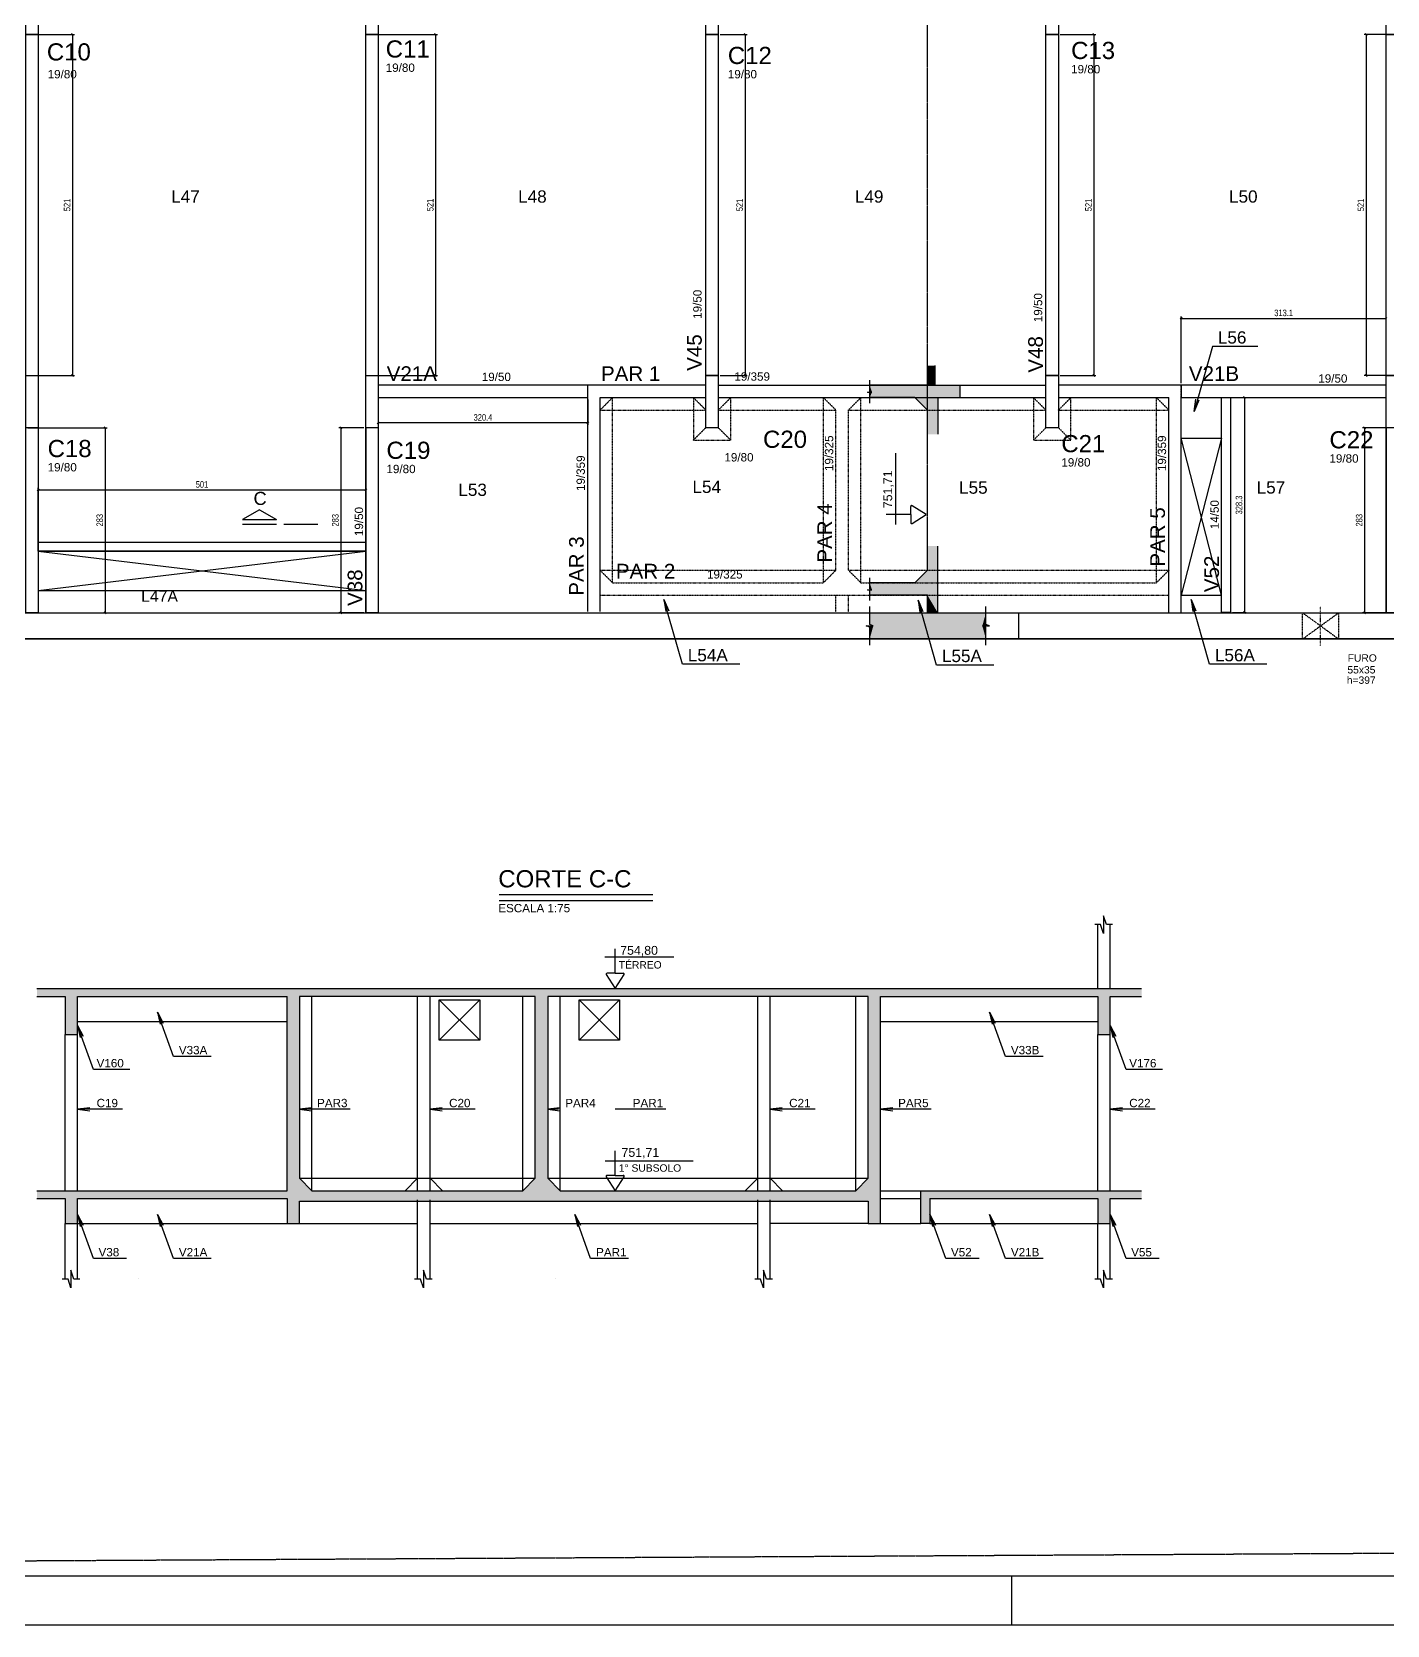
# Model space of a CAD drawing. Extents: x -1206 to 6684, y -2991 to 10691.
# Drawn here: x 460 to 2533, y 4384 to 6820 of the extents above; entities that cross this region are included whole.
import ezdxf

# ---------------------------------------------------------------- set-up
doc = ezdxf.new("R2010")
doc.units = 0
for name, pattern in [('ESTILO_TQS_0003', [1, 0.5, -0.2, 0.1, -0.2]), ('ESTILO_TQS_0004', [2, 0.5, -0.4, 0.1, -0.4, 0.1, -0.5]), ('HIDDEN2', [0.1875, 0.125, -0.0625])]:
    doc.linetypes.add(name, pattern=pattern)
doc.layers.get('0').update_dxf_attribs({"color": 50})
for name, color, linetype in [('1', 3, 'Continuous'), ('200', 1, 'HIDDEN2'), ('204', 1, 'ESTILO_TQS_0003'), ('205', 1, 'ESTILO_TQS_0004'), ('210', 3, 'HIDDEN2'), ('212', 3, 'Continuous'), ('213', 3, 'Continuous'), ('220', 5, 'Continuous'), ('221', 1, 'Continuous'), ('222', 6, 'Continuous'), ('226', 4, 'Continuous'), ('230', 3, 'Continuous'), ('231', 1, 'Continuous'), ('233', 6, 'Continuous'), ('238', 2, 'Continuous'), ('249', 1, 'Continuous'), ('253', 253, 'Continuous'), ('COTA', 241, 'Continuous')]:
    doc.layers.add(name, color=color, linetype=linetype)
doc.styles.add('COTA TECNICA-50', font='techl___.ttf', dxfattribs={"height": 10})
doc.styles.get("Standard").update_dxf_attribs({"font": 'arial.ttf'})
doc.dimstyles.new('COTA PAINEL-50', dxfattribs={"dimtxt": 10, "dimasz": 3, "dimexe": 3, "dimexo": 3, "dimgap": 3, "dimtad": 1, "dimdec": 1, "dimzin": 9, "dimdsep": 46, "dimtxsty": 'COTA TECNICA-50', "dimblk1": 'OBLIQUE', "dimblk2": 'OBLIQUE', "dimsah": 1, "dimcen": 0.9, "dimclrd": 4, "dimclre": 4, "dimclrt": 240, "dimadec": 1, "dimazin": 3, "dimtfac": 1, "dimtdec": 1, "dimtmove": 0, "dimatfit": 3, "dimfxl": 1, "dimtolj": 1, "dimtzin": 12, "dimarcsym": 0})

# ---------------------------------------------------------------- blocks, each defined once
blk = doc.blocks.new('LINCOR', base_point=(1375407.232582, 453114.358858))
blk.add_lwpolyline([(1375407.232582, 453114.358858), (1375407.565916, 453114.358858), (1375407.732582, 453114.858858), (1375407.732582, 453113.858858), (1375407.899249, 453114.358858), (1375408.232582, 453114.358858)])
blk = doc.blocks.new('_Oblique')
at = {"color": 0, "linetype": 'ByBlock', "lineweight": -2}
blk.add_line((-0.5, -0.5), (0.5, 0.5), dxfattribs=at)
blk = doc.blocks.new('*D265')
at = {"layer": '1', "color": 4, "lineweight": -2, "transparency": 16777216}
for p, q in [((990.1, 6257.8), (990.1, 6219.3)), ((1310.5, 6257.8), (1310.5, 6219.3)), ((1310.5, 6222.3), (990.1, 6222.3))]:
    blk.add_line(p, q, dxfattribs=at)
at = {"layer": 'Defpoints', "color": 0, "transparency": 16777216}
for p in [(990.1, 6260.8), (1310.5, 6260.8), (990.1, 6222.3)]:
    blk.add_point(p, dxfattribs=at)
at = {"layer": '1', "color": 4, "lineweight": -2, "transparency": 16777216, "xscale": 3, "yscale": 3, "zscale": 3, "rotation": 180}
blk.add_blockref('_Oblique', (990.1, 6222.3), dxfattribs=at)
at = {"layer": '1', "color": 4, "lineweight": -2, "transparency": 16777216, "xscale": 3, "yscale": 3, "zscale": 3}
blk.add_blockref('_Oblique', (1310.5, 6222.3), dxfattribs=at)
at = {"layer": '1', "color": 240, "transparency": 16777216, "insert": (1150.3, 6230.5), "char_height": 10, "attachment_point": 5, "style": 'COTA TECNICA-50'}
blk.add_mtext('\\A1;320.4', dxfattribs=at)
blk = doc.blocks.new('*D270')
at = {"layer": 'COTA', "color": 4, "lineweight": -2, "transparency": 16777216}
for p, q in [((2218, 6282.8), (2218, 6385)), ((2531.1, 6282.8), (2531.1, 6385)), ((2218, 6382), (2531.1, 6382))]:
    blk.add_line(p, q, dxfattribs=at)
at = {"layer": 'Defpoints', "color": 0, "transparency": 16777216}
for p in [(2531.1, 6382), (2218, 6279.8), (2531.1, 6279.8)]:
    blk.add_point(p, dxfattribs=at)
at = {"layer": 'COTA', "color": 4, "lineweight": -2, "transparency": 16777216, "xscale": 3, "yscale": 3, "zscale": 3, "rotation": 180}
blk.add_blockref('_Oblique', (2218, 6382), dxfattribs=at)
at = {"layer": 'COTA', "color": 4, "lineweight": -2, "transparency": 16777216, "xscale": 3, "yscale": 3, "zscale": 3}
blk.add_blockref('_Oblique', (2531.1, 6382), dxfattribs=at)
at = {"layer": 'COTA', "color": 240, "transparency": 16777216, "insert": (2374.6, 6390.3), "char_height": 10, "attachment_point": 5, "style": 'COTA TECNICA-50'}
blk.add_mtext('\\A1;313.1', dxfattribs=at)
blk = doc.blocks.new('*D269')
at = {"layer": '1', "color": 4, "lineweight": -2, "transparency": 16777216}
for p, q in [((470.1, 6028.8), (470.1, 6122.9)), ((470.1, 6119.9), (971.1, 6119.9)), ((971.1, 6028.8), (971.1, 6122.9))]:
    blk.add_line(p, q, dxfattribs=at)
at = {"layer": 'Defpoints', "color": 0, "transparency": 16777216}
for p in [(971.1, 6119.9), (470.1, 6025.8), (971.1, 6025.8)]:
    blk.add_point(p, dxfattribs=at)
at = {"layer": '1', "color": 4, "lineweight": -2, "transparency": 16777216, "xscale": 3, "yscale": 3, "zscale": 3, "rotation": 180}
blk.add_blockref('_Oblique', (470.1, 6119.9), dxfattribs=at)
at = {"layer": '1', "color": 4, "lineweight": -2, "transparency": 16777216, "xscale": 3, "yscale": 3, "zscale": 3}
blk.add_blockref('_Oblique', (971.1, 6119.9), dxfattribs=at)
at = {"layer": '1', "color": 240, "transparency": 16777216, "insert": (720.6, 6128), "char_height": 10, "attachment_point": 5, "style": 'COTA TECNICA-50'}
blk.add_mtext('\\A1;501', dxfattribs=at)
blk = doc.blocks.new('*D258')
at = {"layer": 'COTA', "color": 4, "lineweight": -2, "transparency": 16777216}
for p, q in [((454.1, 6214.8), (575.5, 6214.8)), ((572.5, 6214.8), (572.5, 5931.8)), ((454.1, 5931.8), (575.5, 5931.8))]:
    blk.add_line(p, q, dxfattribs=at)
at = {"layer": 'Defpoints', "color": 0, "transparency": 16777216}
for p in [(451.1, 6214.8), (451.1, 5931.8), (572.5, 5931.8)]:
    blk.add_point(p, dxfattribs=at)
at = {"layer": 'COTA', "color": 4, "lineweight": -2, "transparency": 16777216, "xscale": 3, "yscale": 3, "zscale": 3}
for p, rotation in [((572.5, 6214.8), 90), ((572.5, 5931.8), 270)]:
    blk.add_blockref('_Oblique', p, dxfattribs=dict(at, rotation=rotation))
at = {"layer": 'COTA', "color": 240, "transparency": 16777216, "insert": (564.3, 6073.3), "char_height": 10, "attachment_point": 5, "rotation": 90, "style": 'COTA TECNICA-50'}
blk.add_mtext('\\A1;283', dxfattribs=at)
blk = doc.blocks.new('*D255')
at = {"layer": '1', "color": 4, "lineweight": -2, "transparency": 16777216}
for p, q in [((968.1, 6214.8), (929.7, 6214.8)), ((932.7, 6214.8), (932.7, 5931.8)), ((968.1, 5931.8), (929.7, 5931.8))]:
    blk.add_line(p, q, dxfattribs=at)
at = {"layer": 'Defpoints', "color": 0, "transparency": 16777216}
for p in [(971.1, 6214.8), (932.7, 5931.8), (971.1, 5931.8)]:
    blk.add_point(p, dxfattribs=at)
at = {"layer": '1', "color": 4, "lineweight": -2, "transparency": 16777216, "xscale": 3, "yscale": 3, "zscale": 3}
for p, rotation in [((932.7, 6214.8), 90), ((932.7, 5931.8), 270)]:
    blk.add_blockref('_Oblique', p, dxfattribs=dict(at, rotation=rotation))
at = {"layer": '1', "color": 240, "transparency": 16777216, "insert": (924.5, 6073.3), "char_height": 10, "attachment_point": 5, "rotation": 90, "style": 'COTA TECNICA-50'}
blk.add_mtext('\\A1;283', dxfattribs=at)
blk = doc.blocks.new('*D256')
at = {"layer": 'COTA', "color": 4, "lineweight": -2, "transparency": 16777216}
for p, q in [((454.1, 6815.8), (525.5, 6815.8)), ((522.5, 6815.8), (522.5, 6294.8)), ((454.1, 6294.8), (525.5, 6294.8))]:
    blk.add_line(p, q, dxfattribs=at)
at = {"layer": 'Defpoints', "color": 0, "transparency": 16777216}
for p in [(451.1, 6815.8), (451.1, 6294.8), (522.5, 6294.8)]:
    blk.add_point(p, dxfattribs=at)
at = {"layer": 'COTA', "color": 4, "lineweight": -2, "transparency": 16777216, "xscale": 3, "yscale": 3, "zscale": 3}
for p, rotation in [((522.5, 6815.8), 90), ((522.5, 6294.8), 270)]:
    blk.add_blockref('_Oblique', p, dxfattribs=dict(at, rotation=rotation))
at = {"layer": 'COTA', "color": 240, "transparency": 16777216, "insert": (514.4, 6555.3), "char_height": 10, "attachment_point": 5, "rotation": 90, "style": 'COTA TECNICA-50'}
blk.add_mtext('\\A1;521', dxfattribs=at)
blk = doc.blocks.new('*D257')
at = {"layer": '1', "color": 4, "lineweight": -2, "transparency": 16777216}
for p, q in [((974.1, 6815.8), (1080.8, 6815.8)), ((1077.8, 6815.8), (1077.8, 6294.8)), ((974.1, 6294.8), (1080.8, 6294.8))]:
    blk.add_line(p, q, dxfattribs=at)
at = {"layer": 'Defpoints', "color": 0, "transparency": 16777216}
for p in [(971.1, 6815.8), (971.1, 6294.8), (1077.8, 6294.8)]:
    blk.add_point(p, dxfattribs=at)
at = {"layer": '1', "color": 4, "lineweight": -2, "transparency": 16777216, "xscale": 3, "yscale": 3, "zscale": 3}
for p, rotation in [((1077.8, 6815.8), 90), ((1077.8, 6294.8), 270)]:
    blk.add_blockref('_Oblique', p, dxfattribs=dict(at, rotation=rotation))
at = {"layer": '1', "color": 240, "transparency": 16777216, "insert": (1069.7, 6555.3), "char_height": 10, "attachment_point": 5, "rotation": 90, "style": 'COTA TECNICA-50'}
blk.add_mtext('\\A1;521', dxfattribs=at)
blk = doc.blocks.new('*D252')
at = {"layer": '1', "color": 4, "lineweight": -2, "transparency": 16777216}
for p, q in [((1513.1, 6815.8), (1554, 6815.8)), ((1551, 6815.8), (1551, 6294.8)), ((1513.1, 6294.8), (1554, 6294.8))]:
    blk.add_line(p, q, dxfattribs=at)
at = {"layer": 'Defpoints', "color": 0, "transparency": 16777216}
for p in [(1510.1, 6815.8), (1510.1, 6294.8), (1551, 6294.8)]:
    blk.add_point(p, dxfattribs=at)
at = {"layer": '1', "color": 4, "lineweight": -2, "transparency": 16777216, "xscale": 3, "yscale": 3, "zscale": 3}
for p, rotation in [((1551, 6815.8), 90), ((1551, 6294.8), 270)]:
    blk.add_blockref('_Oblique', p, dxfattribs=dict(at, rotation=rotation))
at = {"layer": '1', "color": 240, "transparency": 16777216, "insert": (1542.8, 6555.3), "char_height": 10, "attachment_point": 5, "rotation": 90, "style": 'COTA TECNICA-50'}
blk.add_mtext('\\A1;521', dxfattribs=at)
blk = doc.blocks.new('*D253')
at = {"layer": '1', "color": 4, "lineweight": -2, "transparency": 16777216}
for p, q in [((2033.1, 6815.8), (2087.2, 6815.8)), ((2084.2, 6815.8), (2084.2, 6294.8)), ((2033.1, 6294.8), (2087.2, 6294.8))]:
    blk.add_line(p, q, dxfattribs=at)
at = {"layer": 'Defpoints', "color": 0, "transparency": 16777216}
for p in [(2030.1, 6815.8), (2030.1, 6294.8), (2084.2, 6294.8)]:
    blk.add_point(p, dxfattribs=at)
at = {"layer": '1', "color": 4, "lineweight": -2, "transparency": 16777216, "xscale": 3, "yscale": 3, "zscale": 3}
for p, rotation in [((2084.2, 6815.8), 90), ((2084.2, 6294.8), 270)]:
    blk.add_blockref('_Oblique', p, dxfattribs=dict(at, rotation=rotation))
at = {"layer": '1', "color": 240, "transparency": 16777216, "insert": (2076.1, 6555.3), "char_height": 10, "attachment_point": 5, "rotation": 90, "style": 'COTA TECNICA-50'}
blk.add_mtext('\\A1;521', dxfattribs=at)
blk = doc.blocks.new('*D249')
at = {"layer": '1', "color": 4, "lineweight": -2, "transparency": 16777216}
for p, q in [((2547.1, 6815.8), (2497.7, 6815.8)), ((2500.7, 6815.8), (2500.7, 6294.8)), ((2547.1, 6294.8), (2497.7, 6294.8))]:
    blk.add_line(p, q, dxfattribs=at)
at = {"layer": 'Defpoints', "color": 0, "transparency": 16777216}
for p in [(2550.1, 6815.8), (2500.7, 6294.8), (2550.1, 6294.8)]:
    blk.add_point(p, dxfattribs=at)
at = {"layer": '1', "color": 4, "lineweight": -2, "transparency": 16777216, "xscale": 3, "yscale": 3, "zscale": 3}
for p, rotation in [((2500.7, 6815.8), 90), ((2500.7, 6294.8), 270)]:
    blk.add_blockref('_Oblique', p, dxfattribs=dict(at, rotation=rotation))
at = {"layer": '1', "color": 240, "transparency": 16777216, "insert": (2492.6, 6555.3), "char_height": 10, "attachment_point": 5, "rotation": 90, "style": 'COTA TECNICA-50'}
blk.add_mtext('\\A1;521', dxfattribs=at)
blk = doc.blocks.new('*D250')
at = {"layer": 'COTA', "color": 4, "lineweight": -2, "transparency": 16777216}
for p, q in [((2547.1, 6214.8), (2495.3, 6214.8)), ((2498.3, 6214.8), (2498.3, 5931.8)), ((2547.1, 5931.8), (2495.3, 5931.8))]:
    blk.add_line(p, q, dxfattribs=at)
at = {"layer": 'Defpoints', "color": 0, "transparency": 16777216}
for p in [(2550.1, 6214.8), (2498.3, 5931.8), (2550.1, 5931.8)]:
    blk.add_point(p, dxfattribs=at)
at = {"layer": 'COTA', "color": 4, "lineweight": -2, "transparency": 16777216, "xscale": 3, "yscale": 3, "zscale": 3}
for p, rotation in [((2498.3, 6214.8), 90), ((2498.3, 5931.8), 270)]:
    blk.add_blockref('_Oblique', p, dxfattribs=dict(at, rotation=rotation))
at = {"layer": 'COTA', "color": 240, "transparency": 16777216, "insert": (2490.1, 6073.3), "char_height": 10, "attachment_point": 5, "rotation": 90, "style": 'COTA TECNICA-50'}
blk.add_mtext('\\A1;283', dxfattribs=at)
blk = doc.blocks.new('*D251')
at = {"layer": 'COTA', "color": 4, "lineweight": -2, "transparency": 16777216}
for p, q in [((2296.5, 6260.8), (2317.5, 6260.8)), ((2314.5, 6260.8), (2314.5, 5932.4)), ((2296.5, 5932.4), (2317.5, 5932.4))]:
    blk.add_line(p, q, dxfattribs=at)
at = {"layer": 'Defpoints', "color": 0, "transparency": 16777216}
for p in [(2293.5, 6260.8), (2293.5, 5932.4), (2314.5, 5932.4)]:
    blk.add_point(p, dxfattribs=at)
at = {"layer": 'COTA', "color": 4, "lineweight": -2, "transparency": 16777216, "xscale": 3, "yscale": 3, "zscale": 3}
for p, rotation in [((2314.5, 6260.8), 90), ((2314.5, 5932.4), 270)]:
    blk.add_blockref('_Oblique', p, dxfattribs=dict(at, rotation=rotation))
at = {"layer": 'COTA', "color": 240, "transparency": 16777216, "insert": (2306.3, 6096.6), "char_height": 10, "attachment_point": 5, "rotation": 90, "style": 'COTA TECNICA-50'}
blk.add_mtext('\\A1;328.3', dxfattribs=at)

msp = doc.modelspace()

# ---------------------------------------------------------------- linework, layer by layer
for p, q in [((782.722, 6067.266), (834.683, 6067.266)), ((845.763, 6067.266), (897.724, 6067.266)), ((1959.025, 4383.942), (1959.025, 4458.942)), ((6684.025, 4383.942), (-1205.975, 4383.942))]:
    msp.add_line(p, q)
for points in [[(451.12, 6815.798), (470.12, 6815.798), (470.12, 5931.762), (451.12, 5931.762)], [(971.12, 6815.798), (990.12, 6815.798), (990.12, 5931.762), (971.12, 5931.762)], [(1491.12, 6815.798), (1510.12, 6815.798), (1510.12, 6294.801), (1491.12, 6294.801)], [(2011.12, 6815.798), (2030.12, 6815.798), (2030.12, 6294.801), (2011.12, 6294.801)], [(2531.12, 6815.798), (2550.12, 6815.798), (2550.12, 5931.762), (2531.12, 5931.762)], [(990.12, 6260.759), (1310.519, 6260.759), (1310.519, 6279.759), (990.12, 6279.759)], [(2218.019, 6260.759), (2531.12, 6260.759), (2531.12, 6279.759), (2218.019, 6279.759)], [(2279.519, 6260.759), (2293.519, 6260.759), (2293.519, 5932.429), (2279.519, 5932.429)], [(470.12, 6039.801), (971.12, 6039.801), (971.12, 6025.801), (470.12, 6025.801)]]:
    msp.add_lwpolyline(points, close=True)
at = {"layer": '1', "color": 4}
for p, q in [((470.12, 6815.798), (470.12, 6294.801)), ((971.12, 6294.801), (971.12, 6815.798)), ((990.12, 6815.798), (990.12, 6294.801)), ((1491.12, 6294.801), (1491.12, 6815.798)), ((1510.12, 6815.798), (1510.12, 6294.801)), ((2011.12, 6294.801), (2011.12, 6815.798)), ((2030.12, 6815.798), (2030.12, 6294.801)), ((2531.12, 6294.801), (2531.12, 6815.798)), ((990.12, 6260.759), (1310.519, 6260.759)), ((2218.019, 6260.759), (2531.12, 6260.759)), ((2279.519, 5932.445), (2279.519, 6260.759)), ((2293.519, 6260.759), (2293.519, 5932.429)), ((470.12, 6214.801), (470.12, 5931.762)), ((971.12, 6214.801), (971.12, 5931.762)), ((990.12, 6214.801), (990.12, 5931.762)), ((2531.12, 6214.801), (2531.12, 5931.762)), ((470.12, 6039.801), (971.12, 6039.801)), ((470.12, 6025.801), (971.12, 6025.801))]:
    msp.add_line(p, q, dxfattribs=at)
at = {"layer": '1'}
for p, q in [((1310.519, 5933.563), (1310.519, 6260.759)), ((1329.519, 5933.541), (1329.519, 6260.759)), ((1329.519, 6260.759), (1491.12, 6260.759)), ((1510.12, 6260.759), (2011.12, 6260.759)), ((1510.169, 6279.759), (2011.12, 6279.759)), ((2030.12, 6260.759), (2199.019, 6260.759)), ((2199.019, 5932.538), (2199.019, 6260.759)), ((2218.019, 5932.516), (2218.019, 6260.759)), ((2218.019, 6198.762), (2279.519, 6198.762)), ((470.12, 5965.801), (971.12, 5965.801)), ((2218.019, 5958.762), (2279.519, 5958.762)), ((1969.821, 5891.762), (1969.821, 5931.762)), ((2090.327, 5357.099), (2090.327, 5455.099)), ((2109.327, 5357.099), (2109.327, 5455.099)), ((1050.327, 5048.099), (1050.327, 5345.099)), ((1069.327, 5048.099), (1069.327, 5345.099)), ((1570.327, 5048.099), (1570.327, 5345.099)), ((1589.327, 5048.099), (1589.327, 5345.099)), ((511.327, 5048.099), (511.327, 5287.099)), ((530.327, 5048.099), (530.327, 5287.099)), ((2090.327, 5048.099), (2090.327, 5287.099)), ((2109.327, 5048.099), (2109.327, 5287.099)), ((1050.327, 4913.099), (1050.327, 5034.099)), ((1069.327, 4913.099), (1069.327, 5034.099)), ((1570.327, 4913.099), (1570.327, 5034.099)), ((1589.327, 4913.099), (1589.327, 5034.099)), ((511.327, 4913.099), (511.327, 4998.099)), ((530.327, 4913.099), (530.327, 4998.099)), ((2090.327, 4913.099), (2090.327, 4998.099)), ((2109.327, 4913.099), (2109.327, 4998.099))]:
    msp.add_line(p, q, dxfattribs=at)
at = {"layer": '1', "color": 4}
for points in [[(1491.12, 6279.759), (990.12, 6279.759)], [(2531.12, 6279.759), (2030.12, 6279.759)]]:
    msp.add_lwpolyline(points, dxfattribs=at)
at = {"layer": '1'}
for points in [[(1145.327, 5278.099), (1083.327, 5278.099), (1083.327, 5340.099), (1145.327, 5340.099), (1145.327, 5278.099)], [(1359.227, 5278.099), (1297.227, 5278.099), (1297.227, 5340.099), (1359.227, 5340.099), (1359.227, 5278.099)]]:
    msp.add_lwpolyline(points, dxfattribs=at)
at = {"layer": '200'}
for p, q in [((1348.519, 5977.759), (1348.519, 6260.759)), ((1671.019, 5977.759), (1671.019, 6260.759)), ((1728.019, 5977.759), (1728.019, 6260.759)), ((2180.019, 5977.759), (2180.019, 6260.759)), ((1329.519, 6241.759), (1491.12, 6241.759)), ((1510.12, 6241.759), (1690.019, 6241.759)), ((1709.019, 6241.759), (2011.12, 6241.759)), ((2030.12, 6241.759), (2199.019, 6241.759)), ((1472.12, 6195.801), (1491.12, 6214.801)), ((1510.12, 6214.801), (1529.12, 6195.801)), ((1992.12, 6195.801), (2011.12, 6214.801)), ((2030.12, 6214.801), (2049.12, 6195.801)), ((1329.519, 5996.759), (1690.019, 5996.759)), ((1709.019, 5996.759), (2199.019, 5996.759)), ((2403.634, 5891.762), (2458.634, 5931.804)), ((2403.634, 5931.762), (2458.634, 5891.762))]:
    msp.add_line(p, q, dxfattribs=at)
for points in [[(1472.12, 6260.759), (1472.12, 6195.801), (1529.12, 6195.801), (1529.12, 6260.759)], [(1992.12, 6260.759), (1992.12, 6195.801), (2049.12, 6195.801), (2049.12, 6260.759)]]:
    msp.add_lwpolyline(points, dxfattribs=at)
at = {"layer": '204'}
msp.add_line((1829.804, 6033.759), (1829.804, 6846.804), dxfattribs=at)
msp.add_lwpolyline([(-842.164, 5218.773), (-841.034, 4727.538), (-592.057, 4476.608), (4161.811, 4503.086), (4159.885, 5218.773), (4161.811, 4503.086)], dxfattribs=at)
at = {"layer": '205'}
msp.add_line((2431.12, 5881.831), (2431.12, 5941.762), dxfattribs=at)
at = {"layer": '210'}
for p, q in [((1310.519, 6260.759), (1310.519, 6279.759)), ((1329.519, 6241.759), (1348.519, 6260.759)), ((1472.12, 6260.759), (1491.12, 6241.759)), ((1510.12, 6241.759), (1529.12, 6260.759)), ((1671.019, 6260.759), (1690.019, 6241.759)), ((1709.019, 6241.759), (1728.019, 6260.759)), ((1992.12, 6260.759), (2011.12, 6241.759)), ((2030.12, 6241.759), (2049.12, 6260.759)), ((2180.019, 6260.759), (2199.019, 6241.759)), ((2218.019, 6260.759), (2218.019, 6279.759)), ((1690.019, 5996.759), (1690.019, 6241.759)), ((1709.019, 5996.759), (1709.019, 6241.759)), ((1329.519, 5996.759), (1348.519, 5977.759)), ((1671.019, 5977.759), (1690.019, 5996.759)), ((1709.019, 5996.759), (1728.019, 5977.759)), ((2199.019, 5996.759), (2180.019, 5977.759)), ((1348.519, 5977.759), (1671.019, 5977.759)), ((1728.019, 5977.759), (2180.019, 5977.759)), ((1329.519, 5958.759), (2199.019, 5958.759)), ((1690.019, 5933.196), (1690.019, 5958.759)), ((1709.019, 5933.174), (1709.019, 5958.759)), ((2403.634, 5891.762), (2403.634, 5931.762)), ((2458.634, 5931.804), (2458.634, 5891.762))]:
    msp.add_line(p, q, dxfattribs=at)
at = {"layer": '220'}
for p, q in [((1829.804, 6279.759), (1829.804, 6309.759)), ((1841.804, 6279.759), (1841.804, 6309.759)), ((1829.804, 6279.759), (1741.607, 6279.759)), ((1810.804, 6260.759), (1741.607, 6260.759)), ((1810.804, 6260.759), (1829.804, 6241.759)), ((1841.804, 6279.759), (1879.804, 6279.759)), ((1845.804, 6260.798), (1845.804, 6204.798)), ((1845.804, 6260.759), (1879.804, 6260.759)), ((1879.804, 6260.759), (1879.804, 6279.759)), ((1829.804, 6204.798), (1829.804, 6241.798)), ((1829.804, 5996.759), (1829.804, 6033.759)), ((1845.804, 5931.762), (1845.804, 6033.759)), ((1810.804, 5977.759), (1829.804, 5996.759)), ((1810.804, 5977.759), (1741.607, 5977.759)), ((1829.804, 5958.759), (1741.607, 5958.759)), ((1829.804, 5931.762), (1829.804, 5958.759)), ((-593.145, 5931.762), (2871.636, 5931.762)), ((-637.036, 5891.762), (2871.636, 5891.762)), ((468.327, 5357.099), (2157.327, 5357.099)), ((2090.327, 5345.099), (2090.327, 5287.099)), ((2109.327, 5287.099), (2109.327, 5345.099)), ((2109.327, 5345.099), (2157.327, 5345.099)), ((2090.327, 5287.099), (2109.327, 5287.099)), ((1819.726, 5048.099), (2157.327, 5048.099)), ((1833.726, 5036.099), (2090.327, 5036.099)), ((1843.514, 5036.099), (1843.514, 5036.099)), ((2090.327, 5036.099), (2090.327, 4998.099)), ((2109.327, 4998.099), (2109.327, 5036.099)), ((2109.327, 5036.099), (2157.327, 5036.099)), ((2090.327, 4998.099), (2109.327, 4998.099)), ((623.8, 4913.941), (623.8, 4913.941)), ((1261.835, 4913.941), (1261.835, 4913.941))]:
    msp.add_line(p, q, dxfattribs=at)
for points in [[(4147.645, 5912.762), (4002.608, 5912.762), (4002.639, 5223.762), (3731.636, 5223.762), (3731.636, 4623.762), (2966.636, 4623.762), (2966.636, 5471.762), (2831.636, 5471.762), (2831.636, 5891.762), (-637.036, 5891.762), (-641.695, 7606.798), (-641.695, 10454.785), (4135.423, 10454.785), (4147.645, 5912.735)], [(3691.636, 4663.762), (3691.636, 5263.762), (3962.637, 5263.762), (3962.606, 5952.762), (4107.537, 5952.762), (4095.531, 10414.785), (-601.695, 10414.785), (-601.695, 7606.852), (-597.145, 5931.762), (2871.636, 5931.762), (2871.636, 5511.762), (3006.636, 5511.762), (3006.636, 4663.762), (3115.851, 4663.762)], [(468.327, 5345.099), (468.327, 5345.099), (511.327, 5345.099), (511.327, 5287.099), (530.327, 5287.099), (530.327, 5345.099), (850.726, 5345.099)], [(468.327, 5048.099), (850.726, 5048.099), (850.726, 5345.099)], [(850.726, 5036.099), (850.726, 4998.099), (869.726, 4998.099), (869.726, 5032.099), (1739.226, 5032.099), (1739.226, 4998.099), (1758.226, 4998.099), (1758.226, 5345.099), (2090.327, 5345.099)], [(1211.226, 5048.099), (1230.226, 5067.099), (1230.226, 5345.099), (869.726, 5345.099), (869.726, 5067.099), (888.726, 5048.099), (1211.226, 5048.099)], [(1720.226, 5048.099), (1739.226, 5067.099), (1739.226, 5345.099), (1249.226, 5345.099), (1249.226, 5067.099), (1268.226, 5048.099), (1720.226, 5048.099)], [(1833.726, 5036.099), (1833.726, 4998.099), (1819.726, 4998.099), (1819.726, 5048.099)], [(468.327, 5036.099), (468.327, 5036.099), (511.327, 5036.099), (511.327, 4998.099), (530.327, 4998.099), (530.327, 5036.099), (850.726, 5036.099)]]:
    msp.add_lwpolyline(points, dxfattribs=at)
at = {"layer": '221'}
for p, q in [((1741.607, 6272.521), (1741.607, 6287.472)), ((1741.607, 6252.341), (1741.607, 6265.575)), ((2279.519, 5958.762), (2218.019, 6198.72)), ((2279.519, 6198.72), (2218.019, 5958.762)), ((470.12, 5965.801), (971.12, 6025.801)), ((470.12, 6025.801), (971.12, 5965.801)), ((1741.607, 5970.521), (1741.607, 5985.472)), ((1741.607, 5950.341), (1741.607, 5963.575)), ((1174.951, 5491.82), (1409.903, 5491.82)), ((1083.327, 5278.099), (1145.327, 5340.099)), ((1083.327, 5340.099), (1145.327, 5278.099)), ((1297.227, 5278.099), (1359.227, 5340.099)), ((1297.227, 5340.099), (1359.227, 5278.099)), ((1551.327, 5048.099), (1570.327, 5067.099)), ((1589.327, 5067.099), (1608.327, 5048.099))]:
    msp.add_line(p, q, dxfattribs=at)
for points in [[(1741.607, 5882.254), (1741.607, 5910.059), (1736.093, 5911.897), (1747.121, 5911.897), (1741.607, 5913.735), (1741.607, 5941.306)], [(1919.377, 5882.254), (1919.377, 5910.059), (1913.863, 5911.897), (1924.891, 5911.897), (1919.377, 5913.735), (1919.377, 5941.306)]]:
    msp.add_lwpolyline(points, dxfattribs=at)
at = {"layer": '222'}
for p, q in [((1174.951, 5500.82), (1409.903, 5500.82)), ((6609.024, 4458.942), (-1018.475, 4458.942))]:
    msp.add_line(p, q, dxfattribs=at)
for points in [[(451.12, 6815.798), (451.12, 6895.798), (470.12, 6895.798), (470.12, 6815.798), (451.12, 6815.798)], [(971.12, 6815.798), (971.12, 6895.798), (990.12, 6895.798), (990.12, 6815.798), (971.12, 6815.798)], [(1491.12, 6815.798), (1491.12, 6895.798), (1510.12, 6895.798), (1510.12, 6815.798), (1491.12, 6815.798)], [(2011.12, 6815.798), (2011.12, 6895.798), (2030.12, 6895.798), (2030.12, 6815.798), (2011.12, 6815.798)], [(2531.12, 6815.798), (2531.12, 6895.798), (2550.12, 6895.798), (2550.12, 6815.798), (2531.12, 6815.798)], [(451.12, 6214.801), (451.12, 6294.801), (470.12, 6294.801), (470.12, 6214.801), (451.12, 6214.801)], [(971.12, 6214.801), (971.12, 6294.801), (990.12, 6294.801), (990.12, 6214.801), (971.12, 6214.801)], [(1491.12, 6214.801), (1491.12, 6294.801), (1510.12, 6294.801), (1510.12, 6214.801), (1491.12, 6214.801)], [(2011.12, 6214.801), (2011.12, 6294.801), (2030.12, 6294.801), (2030.12, 6214.801), (2011.12, 6214.801)], [(2531.12, 6214.801), (2531.12, 6294.801), (2550.12, 6294.801), (2550.12, 6214.801), (2531.12, 6214.801)]]:
    msp.add_lwpolyline(points, dxfattribs=at)
at = {"layer": '226'}
for p, q in [((808.702, 6089.422), (782.722, 6074.422)), ((782.722, 6074.422), (834.683, 6074.422)), ((808.702, 6089.422), (834.683, 6074.422))]:
    msp.add_line(p, q, dxfattribs=at)
at = {"layer": '230'}
for p, q in [((530.327, 5307.099), (850.726, 5307.099)), ((1758.226, 5307.099), (2090.327, 5307.099)), ((1758.226, 5048.099), (1819.726, 5048.099)), ((1758.226, 5036.099), (1819.726, 5036.099)), ((530.327, 4998.099), (850.726, 4998.099)), ((869.726, 4998.099), (1050.327, 4998.099)), ((1069.327, 4998.099), (1570.327, 4998.099)), ((1739.226, 4998.099), (1589.327, 4998.099)), ((1758.226, 4998.099), (1819.726, 4998.099)), ((1833.726, 4998.099), (2090.327, 4998.099))]:
    msp.add_line(p, q, dxfattribs=at)
at = {"layer": '231'}
for p, q in [((1781.82, 6066.974), (1781.82, 6175.625)), ((1804.319, 6081.984), (1804.319, 6094.385)), ((1827.804, 6081.974), (1806.413, 6095.537)), ((1804.319, 6081.974), (1766.82, 6081.974)), ((1804.32, 6081.964), (1804.32, 6069.563)), ((1806.414, 6068.411), (1827.804, 6081.974)), ((1352.365, 5380.583), (1352.365, 5418.082)), ((1336.751, 5405.739), (1442.178, 5405.739)), ((1338.803, 5378.489), (1352.365, 5357.099)), ((1352.356, 5380.582), (1339.954, 5380.582)), ((1352.365, 5357.099), (1365.928, 5378.489)), ((1352.375, 5380.583), (1364.776, 5380.583)), ((888.726, 5048.099), (888.726, 5345.099)), ((1211.226, 5048.099), (1211.226, 5345.099)), ((1268.226, 5048.099), (1268.226, 5345.099)), ((1720.226, 5048.099), (1720.226, 5345.099)), ((1337.365, 5094.082), (1471.91, 5094.082)), ((1352.365, 5071.583), (1352.365, 5109.082)), ((869.726, 5067.099), (1230.226, 5067.099)), ((1031.327, 5048.099), (1050.327, 5067.099)), ((1069.327, 5067.099), (1088.327, 5048.099)), ((1249.226, 5067.099), (1739.226, 5067.099)), ((1338.803, 5069.489), (1352.365, 5048.099)), ((1352.356, 5071.582), (1339.954, 5071.582)), ((1352.365, 5048.099), (1365.928, 5069.489)), ((1352.375, 5071.583), (1364.776, 5071.583))]:
    msp.add_line(p, q, dxfattribs=at)
for centre, start, end in [((1805.683, 6094.385), 57.627716, 180), ((1805.684, 6069.563), 180, 302.376968), ((1339.954, 5379.219), 90, 212.376968), ((1364.776, 5379.219), 327.627716, 90), ((1339.954, 5070.219), 90, 212.376968), ((1364.776, 5070.219), 327.627716, 90)]:
    msp.add_arc(centre, 1.364, start, end, dxfattribs=at)
at = {"layer": '249'}
msp.add_line((1429.941, 5172.599), (1352.365, 5172.599), dxfattribs=at)
for points in [[(2335.189, 6338.847), (2265.754, 6338.847), (2237.503, 6239.621), (2244.947, 6256.83), (2237.503, 6239.621), (2240.24, 6258.17)], [(1542.891, 5852.999), (1455.214, 5852.999), (1426.964, 5952.225), (1434.408, 5935.016), (1426.964, 5952.225), (1429.7, 5933.676)], [(1931.509, 5851.869), (1843.833, 5851.869), (1815.582, 5951.095), (1823.026, 5933.886), (1815.582, 5951.095), (1818.319, 5932.545)], [(2348.899, 5852.999), (2261.223, 5852.999), (2232.972, 5952.225), (2240.416, 5935.016), (2232.972, 5952.225), (2235.709, 5933.676)], [(734.566, 5253.535), (676.876, 5253.535), (652.543, 5320.947), (661.157, 5304.293), (652.543, 5320.947), (656.553, 5302.631)], [(2006.842, 5253.535), (1949.152, 5253.535), (1924.819, 5320.947), (1933.433, 5304.293), (1924.819, 5320.947), (1928.829, 5302.631)], [(610.352, 5233.535), (554.66, 5233.535), (530.327, 5300.947), (538.94, 5284.293), (530.327, 5300.947), (534.336, 5282.631)], [(2189.352, 5233.535), (2133.66, 5233.535), (2109.327, 5300.947), (2117.94, 5284.293), (2109.327, 5300.947), (2113.336, 5282.631)], [(599.172, 5172.599), (530.327, 5172.599), (548.916, 5175.046), (530.327, 5172.599), (548.916, 5170.151)], [(947.301, 5172.599), (869.726, 5172.599), (888.315, 5175.046), (869.726, 5172.599), (888.315, 5170.151)], [(1138.172, 5172.599), (1069.327, 5172.599), (1087.916, 5175.046), (1069.327, 5172.599), (1087.916, 5170.151)], [(1265.801, 5172.599), (1249.226, 5172.599), (1267.815, 5175.046), (1249.226, 5172.599), (1267.815, 5170.151)], [(1658.172, 5172.599), (1589.327, 5172.599), (1607.916, 5175.046), (1589.327, 5172.599), (1607.916, 5170.151)], [(1835.801, 5172.599), (1758.226, 5172.599), (1776.815, 5175.046), (1758.226, 5172.599), (1776.815, 5170.151)], [(2178.172, 5172.599), (2109.327, 5172.599), (2127.916, 5175.046), (2109.327, 5172.599), (2127.916, 5170.151)], [(605.352, 4944.535), (554.66, 4944.535), (530.327, 5011.947), (538.94, 4995.293), (530.327, 5011.947), (534.336, 4993.631)], [(734.566, 4944.535), (676.876, 4944.535), (652.543, 5011.947), (661.157, 4995.293), (652.543, 5011.947), (656.553, 4993.631)], [(1372.6, 4944.535), (1314.911, 4944.535), (1290.577, 5011.947), (1299.191, 4995.293), (1290.577, 5011.947), (1294.587, 4993.631)], [(1908.751, 4944.535), (1858.059, 4944.535), (1833.726, 5011.947), (1842.339, 4995.293), (1833.726, 5011.947), (1837.735, 4993.631)], [(2006.842, 4944.535), (1949.152, 4944.535), (1924.819, 5011.947), (1933.433, 4995.293), (1924.819, 5011.947), (1928.829, 4993.631)], [(2184.352, 4944.535), (2133.66, 4944.535), (2109.327, 5011.947), (2117.94, 4995.293), (2109.327, 5011.947), (2113.336, 4993.631)]]:
    msp.add_lwpolyline(points, dxfattribs=at)
at = {"layer": '253'}
for points in [[(1829.804, 6279.759), (1841.804, 6279.759), (1841.804, 6309.759)], [(1829.804, 6279.759), (1841.804, 6309.759), (1829.804, 6309.759)], [(1745.08, 6269.048), (1738.134, 6269.048), (1741.607, 6267.89)], [(1829.804, 6279.759), (1741.607, 6279.759), (1745.08, 6269.048)], [(1745.08, 6269.048), (1741.607, 6279.759), (1741.607, 6270.206)], [(1745.08, 6269.048), (1741.607, 6267.89), (1741.607, 6260.759)], [(1745.08, 6269.048), (1741.607, 6260.759), (1810.804, 6260.759)], [(1829.804, 6279.759), (1745.08, 6269.048), (1810.804, 6260.759)], [(1829.804, 6279.759), (1810.804, 6260.759), (1829.804, 6241.759)], [(1829.804, 6279.759), (1829.804, 6241.759), (1845.804, 6204.759)], [(1829.804, 6279.759), (1845.804, 6204.759), (1841.804, 6279.759)], [(1845.804, 6260.759), (1879.804, 6279.759), (1841.804, 6279.759)], [(1845.804, 6260.759), (1841.804, 6279.759), (1845.804, 6204.759)], [(1845.804, 6260.759), (1879.804, 6260.759), (1879.804, 6279.759)], [(1845.804, 6204.759), (1829.804, 6241.759), (1829.804, 6204.759)], [(1845.804, 5931.762), (1845.804, 6033.759), (1829.804, 6033.759)], [(1845.804, 5931.762), (1829.804, 6033.759), (1829.804, 5958.759)], [(1829.804, 5996.759), (1829.804, 5958.759), (1829.804, 6033.759)], [(1829.804, 5996.759), (1810.804, 5977.759), (1829.804, 5958.759)], [(1745.08, 5967.048), (1810.804, 5977.759), (1741.607, 5977.759)], [(1745.08, 5967.048), (1741.607, 5977.759), (1741.607, 5970.521)], [(1745.08, 5967.048), (1741.607, 5970.521), (1741.607, 5968.206)], [(1745.08, 5967.048), (1829.804, 5958.759), (1810.804, 5977.759)], [(1745.08, 5967.048), (1738.134, 5967.048), (1741.607, 5965.89)], [(1745.08, 5967.048), (1741.607, 5965.89), (1829.804, 5958.759)], [(1829.804, 5958.759), (1741.607, 5965.89), (1741.607, 5958.759)], [(1845.804, 5931.762), (1829.804, 5958.759), (1829.804, 5931.762)], [(1747.121, 5911.897), (1829.804, 5931.762), (1741.607, 5913.735)], [(1741.607, 5913.735), (1829.804, 5931.762), (1741.607, 5931.762)], [(1747.121, 5911.897), (1919.377, 5891.762), (1829.804, 5931.762)], [(1845.804, 5931.762), (1829.804, 5931.762), (1919.377, 5891.762)], [(1845.804, 5931.762), (1919.377, 5891.762), (1913.863, 5911.897)], [(1845.804, 5931.762), (1913.863, 5911.897), (1919.377, 5931.762)], [(1913.863, 5911.897), (1919.377, 5913.735), (1919.377, 5931.762)], [(1747.121, 5911.897), (1736.093, 5911.897), (1741.607, 5910.059)], [(1747.121, 5911.897), (1741.607, 5910.059), (1741.607, 5891.762)], [(1747.121, 5911.897), (1741.607, 5891.762), (1919.377, 5891.762)], [(1913.863, 5911.897), (1924.891, 5911.897), (1919.377, 5913.735)], [(1913.863, 5911.897), (1919.377, 5891.762), (1919.377, 5910.059)], [(1001.274, 5357.099), (468.327, 5357.099), (468.327, 5345.099)], [(1001.274, 5357.099), (468.327, 5345.099), (511.327, 5345.099)], [(1001.274, 5357.099), (511.327, 5345.099), (530.327, 5345.099)], [(511.327, 5345.099), (511.327, 5287.099), (530.327, 5287.099)], [(511.327, 5345.099), (530.327, 5287.099), (530.327, 5345.099)], [(1001.274, 5357.099), (530.327, 5345.099), (850.726, 5345.099)], [(1001.274, 5357.099), (850.726, 5345.099), (869.726, 5345.099)], [(869.726, 5345.099), (850.726, 5345.099), (869.726, 5032.099)], [(869.726, 5032.099), (850.726, 5345.099), (869.726, 4998.099)], [(850.726, 5345.099), (850.726, 5048.099), (869.726, 4998.099)], [(1001.274, 5357.099), (869.726, 5345.099), (1001.274, 5345.099)], [(869.726, 5067.099), (869.726, 5345.099), (869.726, 5032.099)], [(1230.226, 5345.099), (1001.274, 5345.099), (1513.91, 5357.099)], [(1513.91, 5357.099), (1001.274, 5345.099), (1001.274, 5357.099)], [(1230.226, 5345.099), (1513.91, 5357.099), (1249.226, 5345.099)], [(1230.226, 5345.099), (1249.226, 5345.099), (1249.226, 5067.099)], [(1230.226, 5345.099), (1249.226, 5067.099), (1230.226, 5067.099)], [(1249.226, 5345.099), (1513.91, 5357.099), (1513.91, 5345.099)], [(1513.91, 5345.099), (2157.327, 5357.099), (1739.226, 5345.099)], [(1513.91, 5345.099), (1513.91, 5357.099), (2157.327, 5357.099)], [(2157.327, 5357.099), (1758.226, 5345.099), (1739.226, 5345.099)], [(1739.226, 5345.099), (1758.226, 5345.099), (1739.226, 5067.099)], [(1758.226, 5345.099), (1739.226, 5032.099), (1739.226, 5067.099)], [(1739.226, 5032.099), (1758.226, 5345.099), (1758.226, 4998.099)], [(2157.327, 5357.099), (2090.327, 5345.099), (1758.226, 5345.099)], [(2090.327, 5345.099), (2157.327, 5357.099), (2109.327, 5345.099)], [(2109.327, 5287.099), (2090.327, 5287.099), (2109.327, 5345.099)], [(2090.327, 5287.099), (2090.327, 5345.099), (2109.327, 5345.099)], [(2157.327, 5357.099), (2157.327, 5345.099), (2109.327, 5345.099)], [(888.726, 5048.099), (869.726, 5067.099), (869.726, 5032.099)], [(1268.226, 5048.099), (1211.226, 5048.099), (1230.226, 5067.099)], [(1268.226, 5048.099), (1230.226, 5067.099), (1249.226, 5067.099)], [(1739.226, 5067.099), (1739.226, 5032.099), (1720.226, 5048.099)], [(468.327, 5048.099), (468.327, 5036.099), (511.327, 5036.099)], [(468.327, 5048.099), (511.327, 5036.099), (850.726, 5048.099)], [(511.327, 5036.099), (530.327, 5036.099), (850.726, 5048.099)], [(530.327, 5036.099), (850.726, 5036.099), (850.726, 5048.099)], [(869.726, 4998.099), (850.726, 5048.099), (850.726, 4998.099)], [(850.726, 5048.099), (850.726, 5036.099), (850.726, 4998.099)], [(888.726, 5048.099), (869.726, 5032.099), (1001.274, 5032.099)], [(888.726, 5048.099), (1001.274, 5032.099), (1001.274, 5048.099)], [(1001.274, 5032.099), (1001.274, 5048.099), (1211.226, 5048.099)], [(1001.274, 5032.099), (1211.226, 5048.099), (1513.91, 5032.099)], [(1268.226, 5048.099), (1513.91, 5032.099), (1211.226, 5048.099)], [(1268.226, 5048.099), (1513.91, 5048.099), (1513.91, 5032.099)], [(1739.226, 5032.099), (1513.91, 5032.099), (1720.226, 5048.099)], [(1720.226, 5048.099), (1513.91, 5032.099), (1513.91, 5048.099)], [(2157.327, 5048.099), (1819.726, 5048.099), (1833.726, 5036.099)], [(1833.726, 5036.099), (1819.726, 5048.099), (1819.726, 4998.099)], [(2157.327, 5048.099), (1833.726, 5036.099), (2090.327, 5036.099)], [(2157.327, 5048.099), (2090.327, 5036.099), (2109.327, 5036.099)], [(2157.327, 5048.099), (2109.327, 5036.099), (2157.327, 5036.099)], [(511.327, 4998.099), (530.327, 4998.099), (511.327, 5036.099)], [(530.327, 4998.099), (530.327, 5036.099), (511.327, 5036.099)], [(1739.226, 4998.099), (1739.226, 5032.099), (1758.226, 4998.099)], [(1833.726, 5036.099), (1819.726, 4998.099), (1833.726, 4998.099)], [(2109.327, 5036.099), (2090.327, 5036.099), (2090.327, 4998.099)], [(2109.327, 5036.099), (2090.327, 4998.099), (2109.327, 4998.099)]]:
    msp.add_solid(points, dxfattribs=at)

# ---------------------------------------------------------------- block references
at = {"layer": '221', "xscale": 6.946166000000001, "yscale": 6.946166000000001, "rotation": 90}
for p in [(1741.607, 6265.575), (1741.607, 5963.575)]:
    msp.add_blockref('LINCOR', p, dxfattribs=at)
at = {"layer": '221', "xscale": -26.955286, "yscale": 26.955286}
for p in [(2112.729, 5455.099), (533.729, 4913.099), (1072.729, 4913.099), (1592.729, 4913.099), (2112.729, 4913.099)]:
    msp.add_blockref('LINCOR', p, dxfattribs=at)

# ---------------------------------------------------------------- texts
msp.add_text('751,71', height=13.5, rotation=90).set_placement((1775.954, 6091.718))
for s, height, p in [('55x35', 11.25, (2472.111, 5839.001)), ('FURO', 11.25, (2472.462, 5857.067)), ('h=397', 11.25, (2471.16, 5823.194)), ('754,80', 13.5, (1360.109, 5408.949)), ('751,71', 13.5, (1362.109, 5099.949))]:
    msp.add_text(s, height=height).set_placement(p)
at = {"layer": '212'}
for s, p in [('19/50', (1484.528, 6381.194)), ('19/50', (2005.432, 6376.072)), ('19/325', (1685.808, 6148.466)), ('19/359', (2194.808, 6148.466)), ('19/359', (1306.078, 6117.934)), ('19/50', (966.953, 6049.032)), ('14/50', (2275.35, 6059.565))]:
    msp.add_text(s, height=12.75, rotation=90, dxfattribs=at).set_placement(p)
for s, p in [('19/50', (1148.411, 6286.164)), ('19/359', (1534.659, 6286.641)), ('19/50', (2427.518, 6283.669)), ('19/325', (1492.81, 5984.164)), ('ESCALA 1:75', (1173.653, 5473.856)), ('V33A', (685.215, 5256.769)), ('V33B', (1957.49, 5256.769)), ('V160', (559.438, 5236.769)), ('V176', (2138.438, 5236.769)), ('C19', (559.438, 5175.832)), ('PAR3', (896.595, 5175.832)), ('C20', (1098.438, 5175.832)), ('PAR4', (1276.095, 5175.832)), ('PAR1', (1379.235, 5175.832)), ('C21', (1618.438, 5175.832)), ('PAR5', (1785.095, 5175.832)), ('C22', (2138.438, 5175.832)), ('V38', (562.438, 4947.769)), ('V21A', (685.215, 4947.769)), ('PAR1', (1323.249, 4947.769)), ('V52', (1865.837, 4947.769)), ('V21B', (1957.49, 4947.769)), ('V55', (2141.438, 4947.769))]:
    msp.add_text(s, height=12.75, dxfattribs=at).set_placement(p)
at = {"layer": '213'}
for p in [(1001.524, 6758.863), (484.599, 6748.945), (1524.679, 6748.945), (2049.584, 6756.6), (1519.407, 6163.149), (2034.652, 6155.424), (2444.584, 6161.364), (484.599, 6147.948), (1002.669, 6145.297)]:
    msp.add_text('19/80', height=12.75, dxfattribs=at).set_placement(p)
at = {"layer": '220'}
for s, p in [('C10', (483.386, 6776.256)), ('C11', (1001.524, 6780.731)), ('C12', (1524.679, 6770.812)), ('C13', (2049.584, 6778.468)), ('C18', (484.599, 6169.815)), ('C19', (1002.669, 6167.165)), ('C20', (1578.522, 6183.987)), ('C21', (2034.652, 6177.291)), ('C22', (2444.584, 6183.231))]:
    msp.add_text(s, height=26.25, dxfattribs=at).set_placement(p)
at = {"layer": '222'}
msp.add_text('CORTE C-C', height=26.25, dxfattribs=at).set_placement((1173.653, 5512.007))
at = {"layer": '226'}
for s, height, p in [('L47', 18.75, (673.529, 6558.873)), ('L48', 18.75, (1204.018, 6558.873)), ('L49', 18.75, (1718.898, 6558.873)), ('L50', 18.75, (2291.027, 6558.873)), ('L56', 18.75, (2273.977, 6343.422)), ('L53', 18.75, (1112.612, 6110.498)), ('L54', 18.75, (1470.618, 6114.958)), ('L55', 18.75, (1878.236, 6113.827)), ('L57', 18.75, (2333.269, 6114.048)), ('L47A', 17.25, (627.595, 5948.573)), ('L54A', 18.75, (1463.438, 5857.575)), ('L55A', 18.75, (1852.056, 5856.444)), ('L56A', 18.75, (2269.446, 5857.575))]:
    msp.add_text(s, height=height, dxfattribs=at).set_placement(p)
at = {"layer": '233'}
for s, p in [('V45', (1484.751, 6301.695)), ('V48', (2006.495, 6298.912)), ('PAR 4', (1684.155, 6008.387)), ('PAR 5', (2193.068, 6002.282)), ('PAR 3', (1304.424, 5957.855)), ('V52', (2275.703, 5963.329)), ('V38', (965.83, 5942.253))]:
    msp.add_text(s, height=22.5, rotation=90, dxfattribs=at).set_placement(p)
for s, height, p in [('V21A', 22.5, (1003.044, 6286.164)), ('PAR 1', 22.5, (1330.681, 6286.164)), ('V21B', 22.5, (2229.622, 6286.164)), ('C', 20.025, (799.382, 6096.67)), ('PAR 2', 22.5, (1353.443, 5984.164))]:
    msp.add_text(s, height=height, dxfattribs=at).set_placement(p)
at = {"layer": '238'}
for s, p in [('TÉRREO', (1358.006, 5387.908)), ('1%%d SUBSOLO', (1358.006, 5077.251))]:
    msp.add_text(s, height=11.25, dxfattribs=at).set_placement(p)

# ---------------------------------------------------------------- dimensions: what is measured, and where the dimension line sits
at = {"layer": '1', "color": 4}
for base, p1, p2, picture, middle in [((1077.794, 6294.801), (971.12, 6815.798), (971.12, 6294.801), '*D257', (1069.684, 6555.299)), ((1550.955, 6294.8), (1510.12, 6815.798), (1510.12, 6294.8), '*D252', (1542.845, 6555.299)), ((2084.202, 6294.801), (2030.12, 6815.798), (2030.12, 6294.801), '*D253', (2076.093, 6555.299)), ((2500.706, 6294.801), (2550.12, 6815.798), (2550.12, 6294.801), '*D249', (2492.596, 6555.299)), ((932.707, 5931.762), (971.12, 6214.801), (971.12, 5931.762), '*D255', (924.466, 6073.281))]:
    dim = msp.add_linear_dim(base=base, p1=p1, p2=p2, angle=90, dimstyle='COTA PAINEL-50', dxfattribs=at)
    dim.commit()
    dim.dimension.update_dxf_attribs({"geometry": picture, "text_midpoint": middle})
for base, p1, p2, picture, middle in [((990.12, 6222.317), (1310.519, 6260.759), (990.12, 6260.759), '*D265', (1150.32, 6230.536)), ((971.12, 6119.916), (470.12, 6025.801), (971.12, 6025.801), '*D269', (720.62, 6128.026))]:
    dim = msp.add_linear_dim(base=base, p1=p1, p2=p2, dimstyle='COTA PAINEL-50', dxfattribs=at)
    dim.commit()
    dim.dimension.update_dxf_attribs({"geometry": picture, "text_midpoint": middle})
at = {"layer": 'COTA'}
for base, p1, p2, picture, middle in [((522.531, 6294.801), (451.12, 6815.798), (451.12, 6294.801), '*D256', (514.422, 6555.299)), ((2314.542, 5932.429), (2293.519, 6260.759), (2293.519, 5932.429), '*D251', (2306.3, 6096.594)), ((572.516, 5931.762), (451.12, 6214.801), (451.12, 5931.762), '*D258', (564.275, 6073.281)), ((2498.347, 5931.762), (2550.12, 6214.801), (2550.12, 5931.762), '*D250', (2490.106, 6073.281))]:
    dim = msp.add_linear_dim(base=base, p1=p1, p2=p2, angle=90, dimstyle='COTA PAINEL-50', dxfattribs=at)
    dim.commit()
    dim.dimension.update_dxf_attribs({"geometry": picture, "text_midpoint": middle})
dim = msp.add_linear_dim(base=(2531.12, 6382.038), p1=(2218.019, 6279.759), p2=(2531.12, 6279.759), dimstyle='COTA PAINEL-50', dxfattribs=at)
dim.commit()
dim.dimension.update_dxf_attribs({"geometry": '*D270', "text_midpoint": (2374.57, 6390.257)})

doc.saveas('drawing.dxf')
